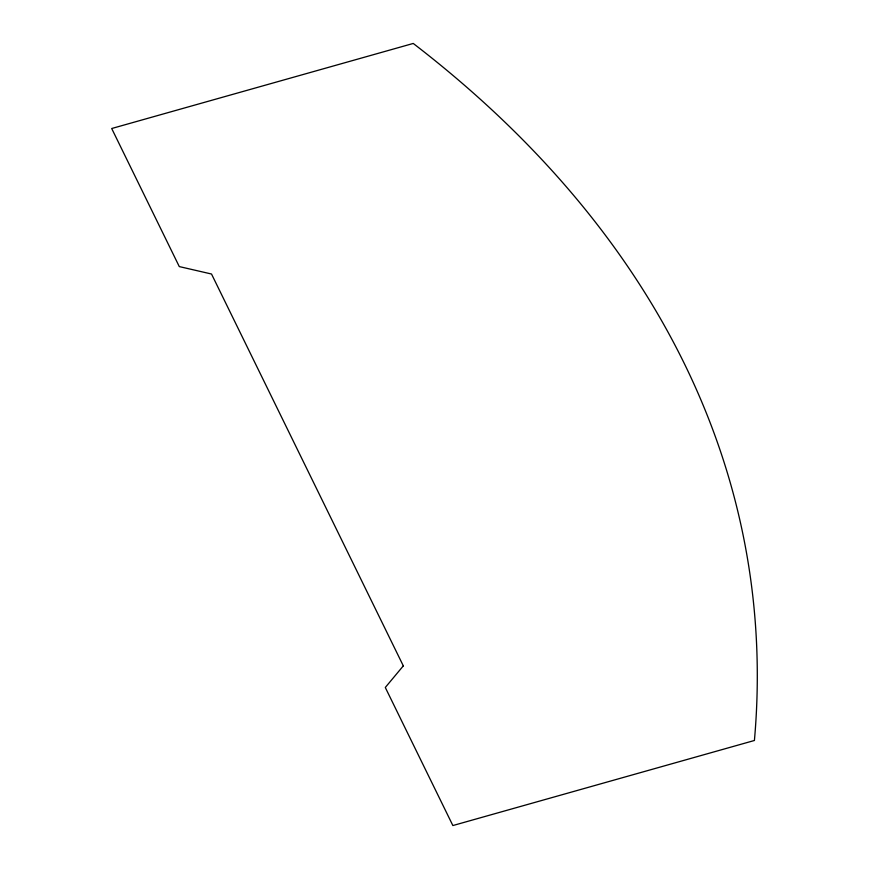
<?xml version="1.0" encoding="UTF-8"?>
<svg xmlns="http://www.w3.org/2000/svg" width="869" height="869" viewBox="0 0 869 869"><rect width="100%" height="100%" fill="white"/><g stroke="black" fill="none" stroke-linecap="round" stroke-linejoin="round"><path stroke-width="1.3" d="M403.314 665.871L385.293 687.477L452.868 825.55L754.411 740.486A1950.709 1165.785 -9.8 0 0 413.242 43.45L111.699 128.514L179.286 266.587L211.515 274.017L403.314 665.871"/></g></svg>
